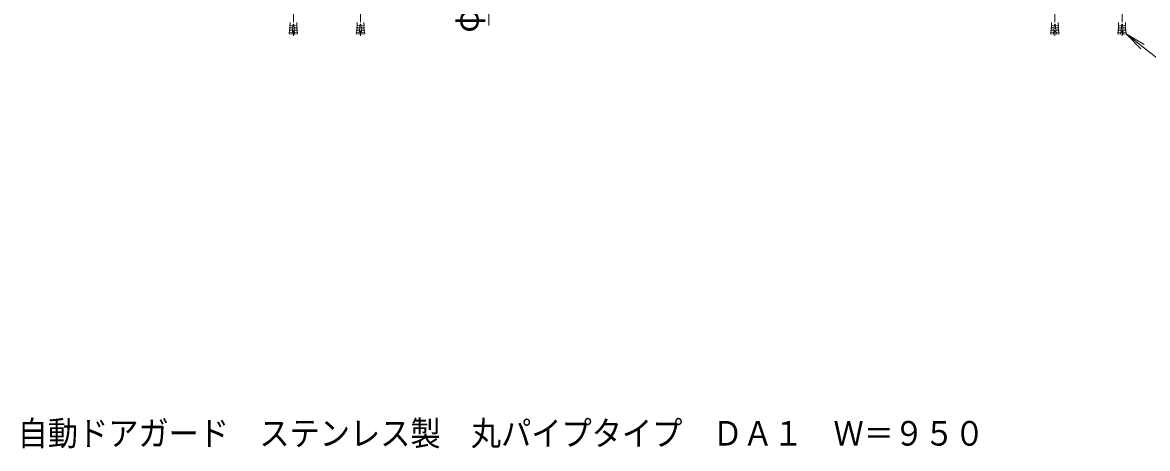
# Model space of a CAD drawing. Units: millimetres, scale not verified. Extents: x -816 to 1708, y -1360 to 1008.
# Drawn here: x -816 to 524, y -1360 to -852 of the extents above; entities that cross this region are included whole.
import ezdxf
from ezdxf.enums import TextEntityAlignment as Align

# ---------------------------------------------------------------- set-up
doc = ezdxf.new("R2010")
doc.units = ezdxf.units.MM
doc.header["$LTSCALE"] = 10
doc.linetypes.add('CHAIN1', pattern=[8, 5, -1, 1, -1])
for name, color, linetype, lineweight in [('0-0_通り芯', 4, 'Continuous', 9), ('0-4_その他', 7, 'Continuous', 9), ('0-5_寸法', 2, 'Continuous', 9)]:
    doc.layers.add(name, color=color, linetype=linetype, lineweight=lineweight)
doc.layers.add('F-0_F-0ﾚｲﾔ', color=2, linetype='Continuous')
doc.styles.add('ＭＳ ゴシック', font='')
doc.styles.get('ＭＳ ゴシック').set_extended_font_data('MS Gothic')

msp = doc.modelspace()

# ---------------------------------------------------------------- linework, layer by layer
at = {"layer": '0-0_通り芯', "linetype": 'CHAIN1'}
for p, q in [((-493.65, -801.8), (-493.65, -868.37)), ((-413.65, -801.8), (-413.65, -868.37)), ((413.65, -801.8), (413.65, -868.37)), ((493.65, -801.8), (493.65, -868.37))]:
    msp.add_line(p, q, dxfattribs=at)
at = {"layer": '0-4_その他'}
for p, q in [((-260.62, -659.39), (-260.62, -856.06)), ((498.68, -865.81), (516.15, -883.69))]:
    msp.add_line(p, q, dxfattribs=at)
msp.add_lwpolyline([(601.54, -946.65), (498.68, -865.81), (520.19, -878.56)], dxfattribs=at)
at = {"layer": '0-5_寸法'}
for p, q in [((-494.4, -858.15), (-497.99, -857.84)), ((-497.76, -859.87), (-497.99, -857.84)), ((-494.22, -856.16), (-497.81, -855.85)), ((-497.59, -857.87), (-497.81, -855.85)), ((-494.05, -854.17), (-495.1, -866.12)), ((-494.05, -854.17), (-493.25, -854.17)), ((-493.25, -854.17), (-492.2, -866.12)), ((-493.08, -856.16), (-489.49, -855.85)), ((-492.9, -858.15), (-489.32, -857.84)), ((-489.71, -857.87), (-489.49, -855.85)), ((-489.54, -859.87), (-489.32, -857.84)), ((-414.4, -858.15), (-417.99, -857.84)), ((-417.76, -859.87), (-417.99, -857.84)), ((-414.22, -856.16), (-417.81, -855.85)), ((-417.59, -857.87), (-417.81, -855.85)), ((-414.05, -854.17), (-415.1, -866.12)), ((-414.05, -854.17), (-413.25, -854.17)), ((-413.25, -854.17), (-412.2, -866.12)), ((-413.08, -856.16), (-409.49, -855.85)), ((-412.9, -858.15), (-409.32, -857.84)), ((-409.71, -857.87), (-409.49, -855.85)), ((-409.54, -859.87), (-409.32, -857.84)), ((412.9, -858.15), (409.32, -857.84)), ((409.54, -859.87), (409.32, -857.84)), ((413.08, -856.16), (409.49, -855.85)), ((409.71, -857.87), (409.49, -855.85)), ((413.25, -854.17), (412.2, -866.12)), ((413.25, -854.17), (414.05, -854.17)), ((414.05, -854.17), (415.1, -866.12)), ((414.22, -856.16), (417.81, -855.85)), ((414.4, -858.15), (417.98, -857.84)), ((417.59, -857.87), (417.81, -855.85)), ((417.76, -859.87), (417.98, -857.84)), ((492.9, -858.15), (489.32, -857.84)), ((489.54, -859.87), (489.32, -857.84)), ((493.08, -856.16), (489.49, -855.85)), ((489.71, -857.87), (489.49, -855.85)), ((493.25, -854.17), (492.2, -866.12)), ((493.25, -854.17), (494.05, -854.17)), ((494.05, -854.17), (495.1, -866.12)), ((494.22, -856.16), (497.81, -855.85)), ((494.4, -858.15), (497.98, -857.84)), ((497.59, -857.87), (497.81, -855.85)), ((497.76, -859.87), (497.98, -857.84)), ((-498.51, -863.82), (-498.68, -865.81)), ((-498.68, -865.81), (-495.1, -866.12)), ((-494.92, -864.13), (-498.51, -863.82)), ((-494.75, -862.14), (-498.33, -861.82)), ((-498.11, -863.85), (-498.33, -861.82)), ((-494.57, -860.14), (-498.16, -859.83)), ((-497.94, -861.86), (-498.16, -859.83)), ((-492.73, -860.14), (-489.14, -859.83)), ((-492.55, -862.14), (-488.97, -861.82)), ((-492.38, -864.13), (-488.79, -863.82)), ((-488.62, -865.81), (-492.2, -866.12)), ((-489.37, -861.86), (-489.14, -859.83)), ((-489.19, -863.85), (-488.97, -861.82)), ((-488.79, -863.82), (-488.62, -865.81)), ((-418.51, -863.82), (-418.68, -865.81)), ((-418.68, -865.81), (-415.1, -866.12)), ((-414.92, -864.13), (-418.51, -863.82)), ((-414.75, -862.14), (-418.33, -861.82)), ((-418.11, -863.85), (-418.33, -861.82)), ((-414.57, -860.14), (-418.16, -859.83)), ((-417.94, -861.86), (-418.16, -859.83)), ((-412.73, -860.14), (-409.14, -859.83)), ((-412.55, -862.14), (-408.97, -861.82)), ((-412.38, -864.13), (-408.79, -863.82)), ((-408.62, -865.81), (-412.2, -866.12)), ((-409.37, -861.86), (-409.14, -859.83)), ((-409.19, -863.85), (-408.97, -861.82)), ((-408.79, -863.82), (-408.62, -865.81)), ((408.79, -863.82), (408.62, -865.81)), ((408.62, -865.81), (412.2, -866.12)), ((412.38, -864.13), (408.79, -863.82)), ((412.55, -862.14), (408.97, -861.82)), ((409.19, -863.85), (408.97, -861.82)), ((412.73, -860.14), (409.14, -859.83)), ((409.36, -861.86), (409.14, -859.83)), ((414.57, -860.14), (418.16, -859.83)), ((414.75, -862.14), (418.33, -861.82)), ((414.92, -864.13), (418.51, -863.82)), ((418.68, -865.81), (415.1, -866.12)), ((417.94, -861.86), (418.16, -859.83)), ((418.11, -863.85), (418.33, -861.82)), ((418.51, -863.82), (418.68, -865.81)), ((488.79, -863.82), (488.62, -865.81)), ((488.62, -865.81), (492.2, -866.12)), ((492.38, -864.13), (488.79, -863.82)), ((492.55, -862.14), (488.97, -861.82)), ((489.19, -863.85), (488.97, -861.82)), ((492.73, -860.14), (489.14, -859.83)), ((489.37, -861.86), (489.14, -859.83)), ((494.57, -860.14), (498.16, -859.83)), ((494.75, -862.14), (498.33, -861.82)), ((494.92, -864.13), (498.51, -863.82)), ((498.68, -865.81), (495.1, -866.12)), ((497.94, -861.86), (498.16, -859.83)), ((498.11, -863.85), (498.33, -861.82)), ((498.51, -863.82), (498.68, -865.81))]:
    msp.add_line(p, q, dxfattribs=at)
for centre, start, end in [((-519.83, -853.09), 352.86598, 1.81982), ((-467.47, -853.09), 178.18018, 187.13402), ((-439.83, -853.09), 352.86598, 1.81982), ((-387.47, -853.09), 178.18018, 187.13402), ((387.47, -853.09), 352.86598, 1.81982), ((439.83, -853.09), 178.18018, 187.13402), ((467.47, -853.09), 352.86598, 1.81982), ((519.83, -853.09), 178.18018, 187.13402)]:
    msp.add_arc(centre, 22.2, start, end, dxfattribs=at)

# ---------------------------------------------------------------- texts
at = {"layer": '0-4_その他', "color": 2, "insert": (-264.9, -864.48), "char_height": 29.33, "attachment_point": 7, "rotation": 90, "style": 'ＭＳ ゴシック'}
msp.add_mtext('\\T1.22;\\W0.95;φ27.2', dxfattribs=at)
at = {"layer": 'F-0_F-0ﾚｲﾔ', "style": 'ＭＳ ゴシック', "width": 0.9}
msp.add_text('自動ドアガード\u3000ステンレス製\u3000丸パイプタイプ\u3000ＤＡ１\u3000Ｗ＝９５０', height=29.33, dxfattribs=at).set_placement((-822.26, -1365.24), align=Align.BOTTOM_LEFT)

doc.saveas('drawing.dxf')
